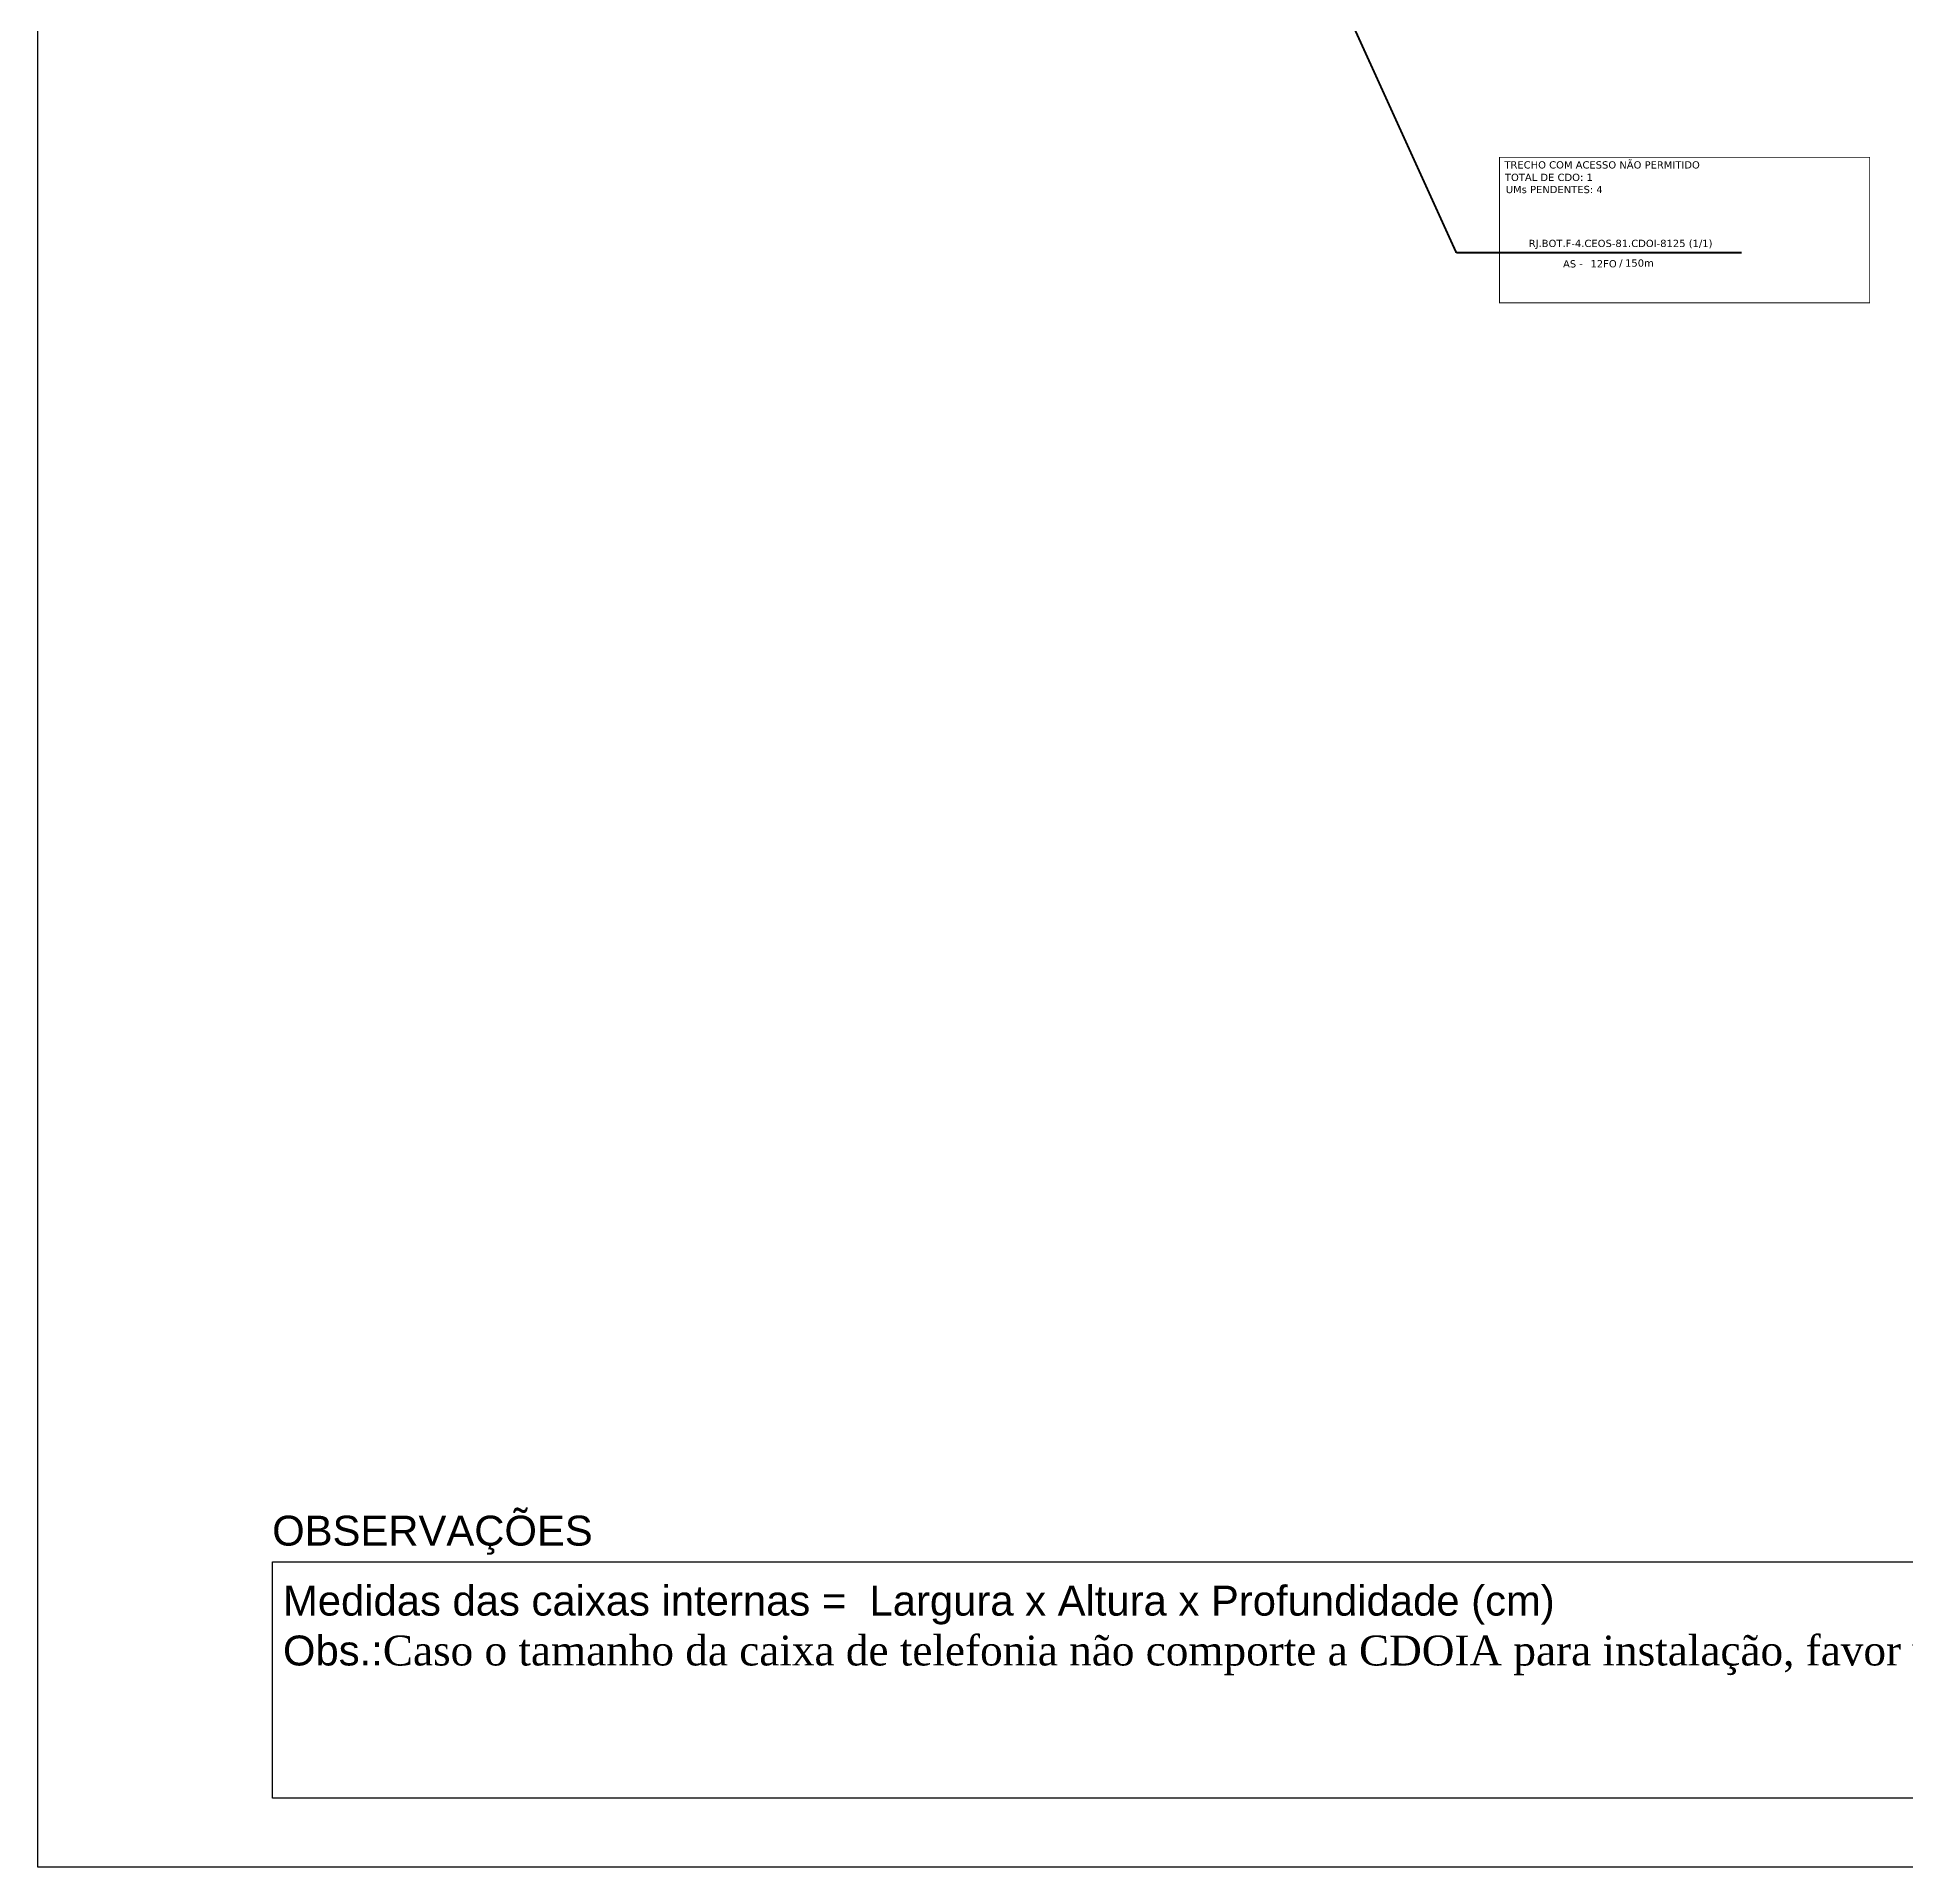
# Model space of a CAD drawing. Header units: metres. Extents: x -1286 to -445, y -500 to 94.
# Drawn here: x -1286.1 to -1098.6, y -499.8 to -316.3 of the extents above; entities that cross this region are included whole.
import ezdxf
from ezdxf.enums import TextEntityAlignment as Align

# ---------------------------------------------------------------- set-up
doc = ezdxf.new("R2010")
doc.units = ezdxf.units.M
doc.layers.add('40.1-ETIQUETAS', color=1, linetype='Continuous', lineweight=20)
doc.layers.add('CAP a instalar', color=1, linetype='Continuous')
doc.styles.add('ARIAL', font='arial.ttf')
doc.styles.add('siredit', font='verdana.ttf')
doc.linetypes.add('FENCELINE1', pattern='A,0.25,-0.1,[133,ltypeshp.shx,S=0.1,R=0,X=-0.1,Y=0],-0.1,1', length=1.45)

# ---------------------------------------------------------------- blocks, each defined once
blk = doc.blocks.new('ETIQUETA_RS5F')
at = {"layer": '40.1-ETIQUETAS', "color": 0, "style": 'siredit'}
blk.add_text('/', height=1.5, dxfattribs=at).set_placement((1.58, -1.95), align=Align.MIDDLE_RIGHT)
for tag, p in [('ETIQUETA_R_PRIMARIA', (1.21, 4.1)), ('ETIQUETA_R_SECUNDARIA', (1.21, 2.1)), ('F_ATIVAS/F_MORTAS', (1.14, -4.24))]:
    blk.add_attdef(tag, text='', height=1.5, dxfattribs=at).set_placement(p, align=Align.MIDDLE_CENTER)
for tag, p in [('TIPO_CABO', (-6.58, -2.12)), ('CAP_CABO', (0.4, -2.09))]:
    blk.add_attdef(tag, text='', height=1.5, dxfattribs=at).set_placement(p, align=Align.MIDDLE_RIGHT)
blk.add_attdef('METROS', text='', height=1.5, dxfattribs=at).set_placement((2.14, -1.95), align=Align.MIDDLE_LEFT)
for tag, p in [('FUSÃO_1', (0.85, -8.39)), ('FUSÃO_2', (0.85, -10.6)), ('FUSÃO_3', (0.85, -12.93)), ('FUSÃO_4', (0.85, -15.14)), ('FUSÃO_5', (0.85, -17.16))]:
    blk.add_attdef(tag, text='', height=1.5, dxfattribs=at).set_placement(p, align=Align.CENTER)

msp = doc.modelspace()

# ---------------------------------------------------------------- linework, layer by layer
at = {"color": 0}
for p, q in [((-1262.5, -469.23), (-984.25, -469.23)), ((-1262.5, -492.93), (-1262.5, -469.23)), ((-984.25, -492.93), (-1262.5, -492.93))]:
    msp.add_line(p, q, dxfattribs=at)
msp.add_lwpolyline([(-1286.07, -499.81), (-445.07, -499.81), (-445.07, 94.19), (-1286.07, 94.19)], close=True)
at = {"color": 3, "const_width": 0.0756}
msp.add_lwpolyline([(-1102.33, -342.97), (-1139.45, -342.97), (-1139.45, -328.39), (-1102.33, -328.39)], close=True, dxfattribs=at)
at = {"layer": 'CAP a instalar', "color": 8, "linetype": 'FENCELINE1', "ltscale": 3, "const_width": 0.194}
for points in [[(-1143.78, -337.95), (-1228.43, -151.75)], [(-1115.18, -337.95), (-1143.78, -337.95)]]:
    msp.add_lwpolyline(points, dxfattribs=at)

# ---------------------------------------------------------------- block references
at = {"layer": '40.1-ETIQUETAS', "color": 8}
ref = msp.add_blockref('ETIQUETA_RS5F', (-1127.88, -338.03), dxfattribs=dict(at, xscale=0.4849891151189804, yscale=0.4849891151189804, zscale=0.4849891137625263))
ref.add_attrib('ETIQUETA_R_SECUNDARIA', 'RJ.BOT.F-4.CEOS-81.CDOI-8125 (1/1)', dxfattribs={"color": 0, "height": 0.7275, "style": 'siredit'}).set_placement((-1127.31, -337.01), align=Align.MIDDLE_CENTER)
ref.add_attrib('TIPO_CABO', 'AS -', dxfattribs={"color": 0, "height": 0.727, "style": 'siredit'}).set_placement((-1131.09, -339.06), align=Align.MIDDLE_RIGHT)
ref.add_attrib('CAP_CABO', '12FO', dxfattribs={"color": 0, "height": 0.727, "style": 'siredit'}).set_placement((-1127.7, -339.05), align=Align.MIDDLE_RIGHT)
ref.add_attrib('METROS', '150m', dxfattribs={"color": 0, "height": 0.727, "style": 'siredit'}).set_placement((-1126.86, -338.98), align=Align.MIDDLE_LEFT)

# ---------------------------------------------------------------- texts
at = {"color": 3, "style": 'siredit'}
for s, p in [('TRECHO COM ACESSO NÃO PERMITIDO', (-1138.96, -329.5)), ('TOTAL DE CDO: 1', (-1138.91, -330.75)), ('UMs PENDENTES: 4', (-1138.82, -331.97))]:
    msp.add_text(s, height=0.7275, dxfattribs=at).set_placement(p)
at = {"style": 'ARIAL'}
msp.add_text('OBSERVAÇÕES', height=3, dxfattribs=at).set_placement((-1262.52, -467.61))
at = {"insert": (-1261.44, -471.63), "char_height": 3, "width": 277.1819, "attachment_point": 1, "style": 'ARIAL'}
msp.add_mtext('Medidas das caixas internas =  Largura x Altura x Profundidade (cm)\\PObs.:{\\fTimes New Roman|b0|i0|c0|p16;Caso o tamanho da caixa de telefonia não comporte a CDOIA para instalação, favor verificar a possibilidade de instalação da mesma externamente a caixa}', dxfattribs=at)

doc.saveas('drawing.dxf')
